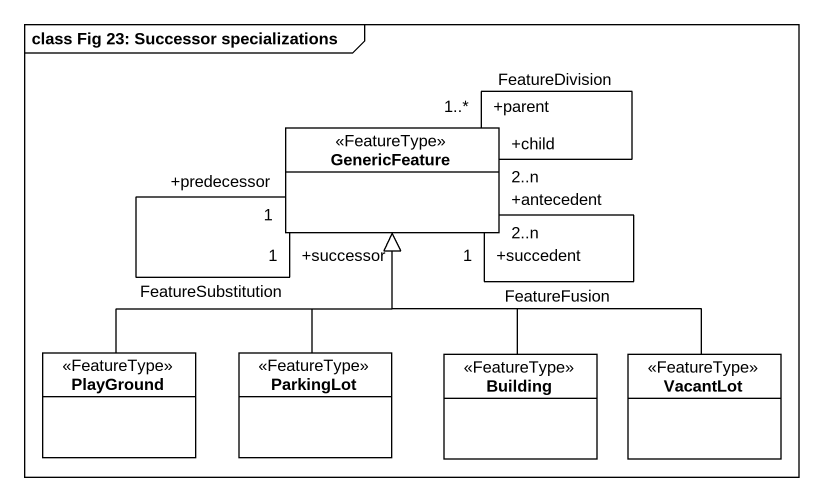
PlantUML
@startuml
mainframe class Fig 23: Successor specializations
hide circle
hide empty members
class GenericFeature <<FeatureType>>
class PlayGround <<FeatureType>>
class ParkingLot <<FeatureType>>
class Building <<FeatureType>>
class VacantLot <<FeatureType>>
GenericFeature "+child\n2..n" -- "+parent\n1..*" GenericFeature : FeatureDivision
GenericFeature "+predecessor\n1" -- "+successor\n1" GenericFeature : FeatureSubstitution
GenericFeature "+succedent\n1" -- "+antecedent\n2..n" GenericFeature : FeatureFusion
PlayGround -up-|> GenericFeature
ParkingLot -up-|> GenericFeature
Building -up-|> GenericFeature
VacantLot -up-|> GenericFeature
@enduml
